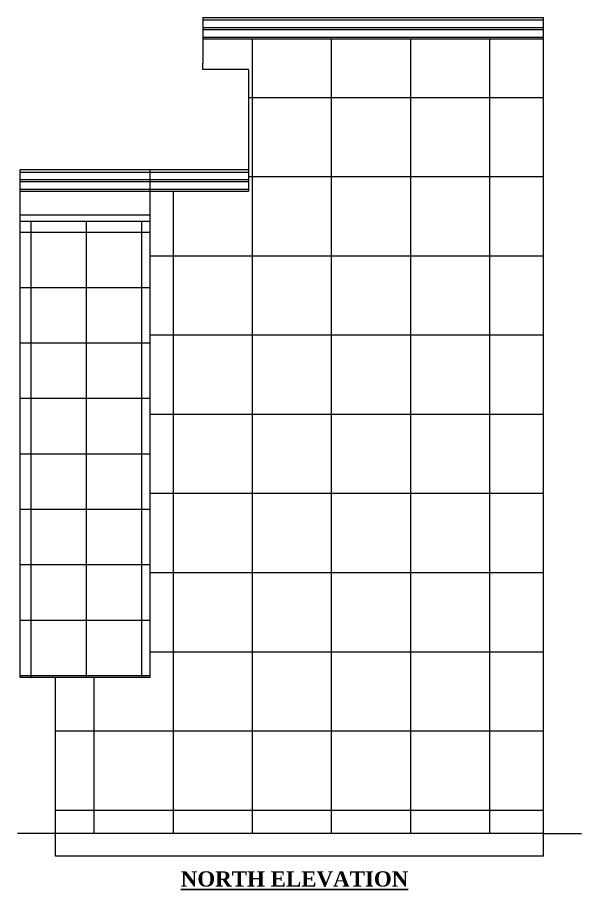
# Model space of a CAD drawing. Header units: inches. Extents: x 4069 to 91030, y -7803 to 12535.
# Drawn here: x 30877 to 31322, y 750 to 1438 of the extents above; entities that cross this region are included whole.
import ezdxf

# ---------------------------------------------------------------- set-up
doc = ezdxf.new("R2010")
doc.units = ezdxf.units.IN
doc.header["$LTSCALE"] = 5
doc.header["$MEASUREMENT"] = 0
doc.layers.add('A-WALL', color=7, linetype='Continuous', lineweight=9)
doc.layers.add('TEXT', color=6, linetype='Continuous')
doc.styles.add('ordinary', font='times.ttf')

msp = doc.modelspace()

# ---------------------------------------------------------------- hatches: boundary and pattern name
at = {"layer": 'A-WALL', "ltscale": 5}
h = msp.add_hatch(dxfattribs=at)
h.set_pattern_fill('ANSI37', color=256, scale=500, angle=45)
h.paths.add_polyline_path([(31292.49, 1421.13), (31023.25, 1421.13), (31023.25, 1402.13), (31023.25, 1397.13), (31059.25, 1397.13), (31059.25, 1301.13), (30981.57, 1301.13), (30981.57, 1157.13), (30981.57, 1037.13), (30981.57, 917.13), (30906.8, 917.13), (30906.8, 794.13), (31292.49, 794.13)])
h = msp.add_hatch(dxfattribs=at)
h.set_pattern_fill('ANSI37', color=256, scale=350, angle=45)
h.paths.add_polyline_path([(30981.57, 1157.13), (30981.57, 1277.13), (30878.91, 1277.13), (30878.91, 1157.13), (30878.91, 1037.13), (30878.91, 917.13), (30906.8, 917.13), (30981.57, 917.13), (30981.57, 1037.13)])

# ---------------------------------------------------------------- linework, layer by layer
for p, q in [((31023.25, 1438.13, -59.57), (31292.49, 1438.13, -59.57)), ((31023.25, 1438.13, -59.57), (31023.25, 1402.13, -59.35)), ((31023.25, 1436.13, -59.57), (31292.49, 1436.13, -59.57)), ((31292.49, 776.13, -58.17), (31292.49, 1438.13, -58.17)), ((31292.49, 1402.13, -59.35), (31292.49, 1438.13, -59.35)), ((31023.25, 1430.13, -59.57), (31292.49, 1430.13, -59.57)), ((31023.25, 1428.63, -59.57), (31292.49, 1428.63, -59.57)), ((31023.25, 1422.63, -59.57), (31292.49, 1422.63, -59.57)), ((31023.25, 1421.13, -59.57), (31292.49, 1421.13, -59.57)), ((31023.25, 1397.13, -59.35), (31023.25, 1402.13, -59.35)), ((31059.25, 1397.13, -59.5), (31023.25, 1397.13, -59.52)), ((31059.25, 1397.13, -58.17), (31059.25, 1301.13, -58.17)), ((30878.91, 1277.13, -59.01), (30878.91, 1318.13, -59.07)), ((30878.91, 1318.13, -58.17), (31059.25, 1318.13, -58.17)), ((30878.91, 1316.13, -58.17), (31059.25, 1316.13, -58.17)), ((30981.57, 1301.13, -58.57), (30981.57, 1318.13, -58.17)), ((30878.91, 1310.13, -58.17), (31059.25, 1310.13, -58.17)), ((30878.91, 1308.63, -58.17), (31059.25, 1308.63, -58.17)), ((30878.91, 1302.63, -58.17), (31059.25, 1302.63, -58.17)), ((30878.91, 1301.13, -58.17), (31059.25, 1301.13, -58.17)), ((30981.57, 1157.13, -58.66), (30981.57, 1301.13, -59.08)), ((30878.91, 1157.13, -58.68), (30878.91, 1282.13, -58.85)), ((30981.57, 1282.13, -59.01), (30878.91, 1282.13, -59.01)), ((30981.57, 1277.13, -59.01), (30878.91, 1277.13, -59.01)), ((30878.91, 1037.13, -58.34), (30878.91, 1162.13, -58.51)), ((30981.57, 1037.13, -58.32), (30981.57, 1157.13, -58.68)), ((30878.91, 917.13, -58), (30878.91, 1042.13, -58.17)), ((30981.57, 917.13, -57.99), (30981.57, 1037.13, -58.34)), ((30906.8, 917.13, -58.17), (30878.91, 917.13, -58.17)), ((30906.8, 794.13, -58.17), (30906.8, 917.13, -58.17)), ((30981.57, 917.13, -58.17), (30906.8, 917.13, -58.17)), ((30906.8, 794.13, -58.17), (30876.8, 794.13, -58.17)), ((31292.49, 794.13, -58.17), (30906.8, 794.13, -58.17)), ((30906.8, 776.13, -58.17), (30906.8, 794.13, -58.17)), ((31292.49, 794.13, -58.17), (31322.49, 794.13, -58.17)), ((31292.49, 776.13, -58.17), (31292.49, 794.13, -58.17)), ((31292.49, 776.13, -58.17), (30906.8, 776.13, -58.17))]:
    msp.add_line(p, q, dxfattribs=at)

# ---------------------------------------------------------------- texts
at = {"layer": 'TEXT', "insert": (31095.72, 751.95, -58.17), "char_height": 12, "width": 219.8151, "attachment_point": 8, "rotation": 359.99961, "style": 'ordinary'}
msp.add_mtext('{\\fTimes New Roman|b1|i0|c0|p18;\\LNORTH ELEVATION}', dxfattribs=at)

doc.saveas('drawing.dxf')
